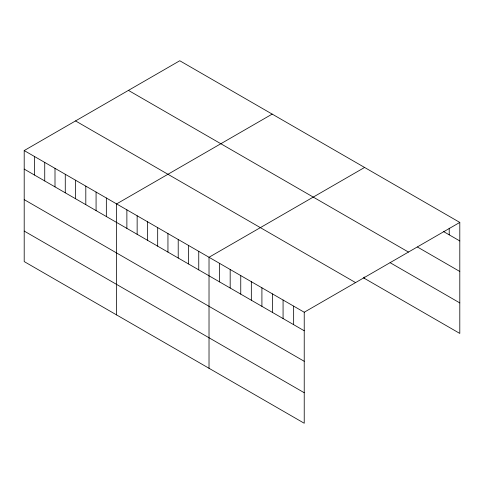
<?xml version="1.0" encoding="UTF-8"?>
<svg xmlns="http://www.w3.org/2000/svg" width="484" height="484" viewBox="0 0 484 484"><rect width="100%" height="100%" fill="white"/><g stroke="black" fill="none" stroke-linecap="round" stroke-linejoin="round"><path stroke-width="0.73" d="M24.2 150.566L304.23 312.24L304.23 423.252L24.2 261.578L24.2 150.566L179.77 60.748L459.8 222.422L459.8 333.434L363.309 277.725M272.183 114.097L116.608 203.915L116.608 314.933M364.591 167.452L209.021 257.27L209.021 368.282M304.23 312.24L459.8 222.422M443.622 231.612L459.8 240.953M417.486 247.04L459.8 271.476M128.435 90.387L408.46 252.061M390.104 262.679L459.8 302.917M75.54 120.927L355.565 282.596M24.2 169.097L304.23 330.772M24.2 199.62L304.23 361.294M24.2 231.062L304.23 392.736M449.219 228.176L449.219 234.849M364.591 277.011L364.591 278.463M293.649 306.13L293.649 324.667M283.073 300.026L283.073 318.557M272.492 293.915L272.492 312.452M261.911 287.805L261.911 306.342M251.335 281.7L251.335 300.231M240.754 275.59L240.754 294.127M230.178 269.485L230.178 288.016M219.597 263.375L219.597 281.912M198.749 251.341L198.749 269.878M188.482 245.412L188.482 263.949M178.215 239.483L178.215 258.02M167.948 233.56L167.948 252.091M157.681 227.631L157.681 246.162M147.414 221.702L147.414 240.233M137.147 215.773L137.147 234.304M126.875 209.844L126.875 228.381M106.341 197.986L106.341 216.523M96.074 192.063L96.074 210.594M85.807 186.134L85.807 204.665M75.54 180.205L75.54 198.736M65.273 174.276L65.273 192.813M55.001 168.347L55.001 186.884M44.734 162.418L44.734 180.956M34.467 156.495L34.467 175.026"/></g></svg>
